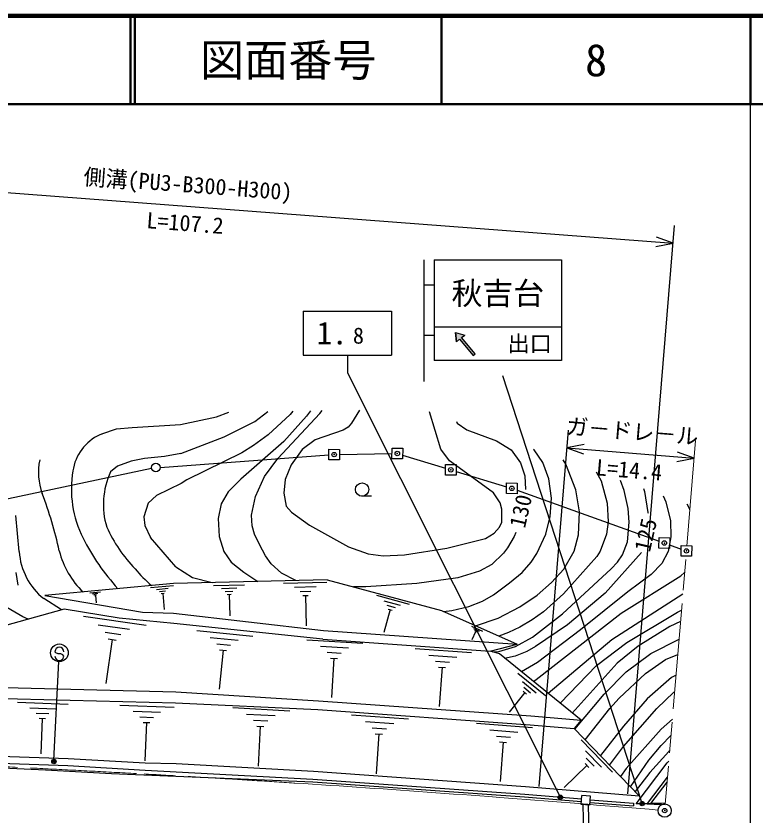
# Model space of a CAD drawing. Units: millimetres, scale not verified. Extents: x 40000 to 680000, y 20000 to 380000.
# Drawn here: x 495779 to 579500, y 289486 to 380000 of the extents above; entities that cross this region are included whole.
import ezdxf
from ezdxf.enums import TextEntityAlignment as Align

# ---------------------------------------------------------------- set-up
doc = ezdxf.new("R2010")
doc.units = ezdxf.units.MM
doc.header["$LTSCALE"] = 1000
doc.header["$PDMODE"] = 32
doc.header["$PDSIZE"] = 500
doc.linetypes.add('CHAIN', pattern=[18.5, 12, -1.5, 3.5, -1.5])
for name, color, linetype, lineweight in [('M-BGD', 7, 'Continuous', 25), ('M-BMK', 2, 'CHAIN', 13), ('M-BMK-SRVR', 3, 'Continuous', 25), ('M-STR-STRC', 7, 'Continuous', 25), ('M-TTL', 2, 'Continuous', 140), ('M-TTL-BAND', 7, 'Continuous', 25), ('M-TTL-LINE', 7, 'Continuous', 50)]:
    doc.layers.add(name, color=color, linetype=linetype, lineweight=lineweight)
doc.layers.add('M-TTL-TXT', color=7, linetype='Continuous')
doc.styles.add('@ＭＳ ゴシック', font='')
doc.styles.add('ＭＳ ゴシック', font='')
doc.styles.get('@ＭＳ ゴシック').set_extended_font_data('@MS Gothic')
doc.styles.get('ＭＳ ゴシック').set_extended_font_data('MS Gothic')

msp = doc.modelspace()

# ---------------------------------------------------------------- hatches: boundary and pattern name
at = {"layer": 'M-STR-STRC'}
msp.add_hatch(color=256, dxfattribs=at).paths.add_polyline_path([(546035, 343374), (547577, 341535), (547807, 341728), (546264, 343567), (546609, 343856), (545571, 344160), (545690, 343085)])

# ---------------------------------------------------------------- linework, layer by layer
at = {"layer": 'M-BGD'}
for p, q in [((459932, 362655), (570226, 354271)), ((565106, 291873), (570390, 356264)), ((570226, 354271), (568339, 354934)), ((568261, 353901), (570226, 354271)), ((555038, 292701), (558358, 333082)), ((560162, 331447), (558194, 331089)), ((531216, 329725), (531237, 330925)), ((531237, 330925), (532437, 330904)), ((532437, 330904), (532416, 329704)), ((532427, 330325), (538379, 330425)), ((538369, 329845), (538390, 331045)), ((538390, 331045), (539590, 331024)), ((539590, 331024), (539569, 329824)), ((558194, 331089), (572607, 329904)), ((558194, 331089), (560077, 330415)), ((572607, 329904), (570724, 330578)), ((512123, 328870), (531225, 330271)), ((532416, 329704), (531216, 329725)), ((539569, 329824), (538369, 329845)), ((539576, 330253), (544445, 328774)), ((570639, 329547), (572607, 329904)), ((511138, 328729), (491441, 324567)), ((544431, 328003), (544452, 329203)), ((544452, 329203), (545652, 329181)), ((545652, 329181), (545631, 327982)), ((545631, 327982), (544431, 328003)), ((545639, 328411), (551355, 326673)), ((551341, 325903), (551362, 327102)), ((551362, 327102), (552562, 327081)), ((552562, 327081), (552541, 325881)), ((552541, 325881), (551341, 325903)), ((552548, 326278), (568634, 320511)), ((536045, 325598), (534920, 325603)), ((496145, 319330), (495779, 323403)), ((513902, 317586), (511028, 320932)), ((568620, 319708), (568641, 320908)), ((568641, 320908), (569841, 320887)), ((569841, 320887), (569819, 319687)), ((569819, 319687), (568620, 319708)), ((569826, 320084), (571136, 319615)), ((571122, 318812), (571143, 320012)), ((571143, 320012), (572343, 319990)), ((572343, 319990), (572322, 318791)), ((572322, 318791), (571122, 318812)), ((496012, 315512), (495809, 316975)), ((531030, 316146), (543986, 312652)), ((511020, 315250), (513639, 315496)), ((511699, 315049), (513009, 315173)), ((518167, 315488), (521648, 315577)), ((519046, 315162), (520787, 315207)), ((526096, 315753), (530984, 315879)), ((527330, 315296), (529775, 315359)), ((504144, 314642), (505335, 314754)), ((504453, 314551), (505048, 314607)), ((504613, 314446), (504911, 314474)), ((504699, 314334), (504848, 314348)), ((504773, 314341), (504852, 313507)), ((512051, 314818), (512706, 314880)), ((512240, 314572), (512567, 314603)), ((512403, 314587), (512576, 312754)), ((519491, 314825), (520361, 314847)), ((519717, 314483), (520152, 314494)), ((519935, 314488), (519997, 312051)), ((527954, 314823), (529176, 314854)), ((528272, 314342), (528883, 314358)), ((528578, 314350), (528665, 310928)), ((536603, 314375), (540323, 313372)), ((500948, 312740), (498933, 314003)), ((537433, 313752), (539292, 313251)), ((537797, 313255), (538727, 313004)), ((538162, 312757), (537460, 310154)), ((537929, 312820), (538394, 312695)), ((543986, 312652), (552566, 308835)), ((503420, 312011), (510533, 310982)), ((505095, 311043), (508652, 310528)), ((547363, 310873), (548613, 310317)), ((547620, 310609), (548245, 310331)), ((505882, 310203), (507660, 309945)), ((516275, 310404), (522605, 309743)), ((517791, 309606), (520956, 309276)), ((530620, 310399), (552566, 308835)), ((547821, 310220), (547432, 309345)), ((547721, 310414), (548033, 310275)), ((547743, 310255), (547899, 310185)), ((506668, 309363), (505947, 304384)), ((506223, 309427), (507112, 309298)), ((518516, 308890), (520099, 308725)), ((528734, 309342), (535086, 308951)), ((530549, 309402), (549499, 308051)), ((549499, 308051), (552566, 308835)), ((519242, 308175), (518779, 303744)), ((518846, 308216), (519637, 308133)), ((530283, 308609), (533459, 308413)), ((531038, 307924), (532626, 307827)), ((541018, 308361), (547365, 307891)), ((550541, 307744), (549499, 308051)), ((531396, 307265), (532190, 307216)), ((531793, 307240), (531519, 302794)), ((542558, 307609), (545732, 307374)), ((543304, 306916), (544891, 306798)), ((559789, 300237), (550541, 307744)), ((543654, 306252), (544448, 306193)), ((544051, 306222), (543722, 301779)), ((552623, 305561), (555763, 303022)), ((553154, 304612), (554724, 303343)), ((553432, 303350), (551655, 301152)), ((553235, 303508), (553628, 303191)), ((553293, 303981), (554078, 303346)), ((495947, 302270), (501700, 302050)), ((497364, 301640), (500240, 301530)), ((507540, 301935), (513715, 301698)), ((520330, 301660), (526784, 301306)), ((498061, 301037), (499499, 300982)), ((509060, 301258), (512147, 301140)), ((509808, 300611), (511352, 300552)), ((521908, 300926), (525135, 300749)), ((533803, 300835), (540250, 300376)), ((498398, 300448), (499117, 300420)), ((498758, 300434), (498603, 296407)), ((510171, 299979), (510942, 299949)), ((510557, 299964), (510391, 295642)), ((522680, 300237), (524293, 300148)), ((535369, 300076), (538593, 299846)), ((547939, 299887), (554281, 299397)), ((559789, 300237), (559001, 299299)), ((523047, 299569), (523854, 299525)), ((523451, 299547), (523203, 295029)), ((536129, 299374), (537741, 299259)), ((536486, 298700), (537292, 298643)), ((549475, 299130), (552646, 298885)), ((559001, 299299), (566359, 291670)), ((536889, 298671), (536567, 294158)), ((550219, 298435), (551805, 298312)), ((559794, 298018), (563348, 294333)), ((550567, 297770), (551359, 297709)), ((550963, 297739), (550620, 293300)), ((560314, 296742), (562091, 294899)), ((560465, 295110), (557886, 292622)), ((560243, 295340), (560687, 294879)), ((560389, 295926), (561278, 295004)), ((566036, 290768), (569556, 295392)), ((567309, 290788), (569583, 293776)), ((567690, 290794), (569536, 293219)), ((559793, 290687), (559866, 291684)), ((560864, 291611), (559866, 291684)), ((560791, 290614), (560864, 291611)), ((560791, 290614), (559793, 290687)), ((560006, 290671), (560331, 277527)), ((560607, 290627), (560931, 277549)), ((560813, 290922), (565723, 290518)), ((560835, 291221), (565748, 290817)), ((565748, 290817), (565723, 290518)), ((569339, 290820), (566036, 290768))]:
    msp.add_line(p, q, dxfattribs=at)
for points in [[(505499, 332648), (507179, 333222), (508923, 333371), (514402, 333716), (518509, 334587), (519899, 335115)], [(514444, 330424), (519377, 332340), (522823, 334047), (524299, 335189)], [(527125, 335236), (526833, 334860), (524344, 332545), (522674, 331331), (521372, 330530), (515141, 327450), (514486, 327047)], [(529127, 335270), (528679, 334671), (526124, 331811), (521266, 327537), (519810, 326105), (519032, 324746), (518673, 323074), (518783, 321025), (519318, 319325), (520168, 318132), (521583, 316996), (523166, 315952)], [(527496, 316058), (525861, 316893), (524691, 317945), (524050, 318841), (523354, 320139), (522808, 321313), (522528, 322236), (522448, 323438), (522902, 325564), (523948, 327841), (525435, 329887), (530188, 334967), (530451, 335292)], [(534705, 335364), (533770, 333868), (533422, 333419), (532838, 333096), (529670, 332001), (528197, 330905), (526938, 329147), (526277, 327485), (526111, 325930), (526390, 324468), (526988, 323788), (529033, 322325), (533429, 319848), (535660, 319082), (537383, 318865), (539808, 318958), (544605, 319701), (548980, 320810), (549956, 321406), (550564, 322112), (550830, 322674), (550832, 324150), (550617, 324866), (549860, 325981), (547640, 327607)], [(547640, 327607), (544887, 329596), (543919, 330919), (542637, 335143)], [(545685, 334050), (545762, 333886), (546854, 333113), (550201, 331892), (551871, 330851), (552944, 329398), (553425, 327901), (553498, 326363)], [(514444, 330424), (512615, 330101), (510322, 329888), (508842, 329575), (507288, 328988), (506492, 328344)], [(555458, 329435), (554490, 330841), (554387, 330930)], [(547847, 310934), (550389, 311779), (552872, 313069), (554809, 314400), (556446, 315810), (557837, 317324), (559018, 319380), (559491, 321238), (559606, 323844), (559196, 326319), (558067, 329214), (557765, 329719)], [(544209, 312552), (545144, 312652), (547079, 313124), (548641, 313719), (549878, 314445), (551682, 315777), (553120, 316959), (554146, 318148), (554774, 319107), (555789, 321308), (556304, 323308), (556449, 325378), (556136, 327570), (555458, 329435)], [(561505, 328379), (562058, 327342), (562754, 324819), (562859, 322682), (562667, 321314), (561944, 319394), (561572, 318769), (557793, 314534), (555541, 312521), (554243, 311580), (552859, 310751), (551588, 310144), (550491, 309758)], [(514486, 327047), (511712, 325667), (510758, 324819), (510258, 323252), (510364, 322282), (511028, 320932)], [(549805, 307961), (550468, 308024), (552353, 308574), (554308, 309644), (557692, 312276), (563204, 317360), (563937, 318142), (564504, 318945), (565054, 320421), (565236, 322668), (565113, 324208), (564687, 326261), (564276, 327385)], [(566858, 326459), (566963, 326137), (567376, 323774), (567386, 323683)], [(569110, 325652), (569386, 324971), (569915, 322827), (569981, 321009), (569647, 319333), (568952, 317979), (567717, 316722), (565088, 314769), (559731, 310462), (554877, 306770), (553044, 305691)], [(572116, 324044), (572069, 324190), (571800, 324688)], [(552398, 321477), (552203, 321049), (551467, 319738), (551013, 319140), (549696, 317854), (548296, 317098), (545843, 316343), (541189, 315719), (535393, 315318), (534018, 315331)], [(566649, 319224), (562520, 314625), (558267, 311029), (554648, 308583), (553646, 307991), (552320, 307479), (551137, 307233)], [(513902, 317586), (515793, 316406), (518013, 315825)], [(554387, 304605), (554725, 304826), (564323, 312353), (571104, 316592), (571524, 316963)], [(531030, 316146), (513641, 315717), (499057, 314345), (510108, 312464), (513609, 312355), (530622, 310399)], [(571318, 314504), (563293, 309341), (556060, 303252)], [(530551, 309402), (513672, 311184), (507481, 311797), (501221, 312816), (476716, 305957)], [(497151, 311677), (496550, 311947), (494756, 313000)], [(557428, 302146), (561533, 306418), (564989, 309011), (570735, 312462), (571165, 312681)], [(571060, 311419), (569858, 310840), (566260, 308602), (563893, 306670), (558798, 301039)], [(559085, 299212), (562408, 303171), (564914, 305693), (567715, 307795), (570891, 309406)], [(560256, 297998), (563053, 301562), (564119, 302730), (567087, 305518), (569364, 307096), (570747, 307679)], [(476716, 305957), (493007, 303983), (513875, 303457), (530053, 302419)], [(570551, 305341), (570050, 305054), (567292, 302654), (564606, 299544), (561979, 296211)], [(459288, 299035), (469568, 304236), (476680, 304689), (492915, 302722), (513843, 302194), (529982, 301422)], [(563003, 295150), (564616, 297240), (568372, 301555), (570299, 303386), (570393, 303453)], [(530051, 302419), (554108, 300704), (559789, 300237)], [(529980, 301422), (554031, 299707), (559001, 299299)], [(570133, 300345), (568871, 299195), (564921, 294746), (564255, 293852)], [(459289, 298997), (468920, 298678), (479004, 297384), (486319, 296694), (493984, 296145), (501678, 295901), (510429, 295382), (513913, 295309), (529483, 294440)], [(565377, 292688), (567467, 295701), (568874, 297365), (569976, 298476)], [(478839, 295994), (483605, 295327), (489395, 295070), (499140, 294599), (506587, 294208), (529397, 293243)], [(478915, 296589), (486253, 295897), (493943, 295346), (501642, 295102), (510397, 294583), (529419, 293542)], [(569833, 296767), (569733, 296670), (567599, 294321), (565906, 292140)], [(529483, 294440), (553496, 292728), (566359, 291670)], [(529419, 293542), (553427, 291830), (559839, 291303)], [(529397, 293243), (553404, 291531), (559817, 291004)]]:
    msp.add_lwpolyline(points, dxfattribs=at)
for centre, radius in [((511623, 328850), 500), ((534986, 326352), 750)]:
    msp.add_circle(centre, radius, dxfattribs=at)
for centre, radius, start, end in [((507645, 327609), 5495, 115.45587, 171.08444), ((510040, 319621), 13795, 109.21743, 110.1711), ((505149, 328324), 6829, 168.24468, 200.67843), ((514455, 326438), 12405, 170.61649, 206.72725), ((514436, 324651), 8760, 155.0685, 196.90817), ((456304, 309888), 45379, 12.10404, 20.67843), ((521366, 329073), 16824, 204.47275, 224.0723), ((526605, 332623), 26039, 206.85908, 222.22708), ((503491, 319782), 7360, 183.52068, 231.73502), ((510351, 321908), 9995, 194.51221, 225.72495), ((522518, 328448), 17262, 219.91861, 228.69615), ((579717, 286812), 13299, 138.63986, 139.8213), ((458454, -2710680), 3003375, 87.88436, 87.9472)]:
    msp.add_arc(centre, radius, start, end, dxfattribs=at)
for p in [(531826, 330315), (538979, 330435), (545042, 328592), (551952, 326492), (569230, 320298), (571732, 319401)]:
    msp.add_point(p, dxfattribs=at)
at = {"layer": 'M-BMK'}
msp.add_line((572774, 331897), (569328, 290733), dxfattribs=at)
for points in [[(529378, 292975), (528380, 293041), (527382, 293105), (527274, 293112)], [(549329, 291571), (548331, 291646), (547334, 291720), (546337, 291794), (545340, 291867), (544342, 291940), (543345, 292012), (542347, 292084), (541350, 292156), (540353, 292227), (539355, 292297), (538357, 292367), (537360, 292437), (536362, 292506), (535365, 292574), (534367, 292642), (533369, 292710), (532372, 292777), (531374, 292844), (530376, 292910), (529378, 292975)], [(568518, 290048), (567522, 290131), (566525, 290213), (565528, 290296), (564532, 290377), (563535, 290459), (562538, 290540), (561542, 290620), (560545, 290700), (559548, 290780), (558551, 290859), (557554, 290938), (556557, 291016), (555560, 291094), (554563, 291172), (553566, 291249), (552569, 291325), (551572, 291401), (550575, 291477), (549329, 291571)]]:
    msp.add_lwpolyline(points, dxfattribs=at)
for start, end in [(86.82237, 87.39533), (86.30982, 86.82237)]:
    msp.add_arc((398551, -1702741), 2000000, start, end, dxfattribs=at)
at = {"layer": 'M-BMK-SRVR'}
msp.add_circle((569266, 289985), 750, dxfattribs=at)
msp.add_point((569266, 289985), dxfattribs=at)
at = {"layer": 'M-STR-STRC'}
for p, q in [((541971, 352385), (541971, 338585)), ((543171, 352385), (557571, 352385)), ((543171, 352385), (543171, 340985)), ((557571, 352385), (557571, 340985)), ((541971, 349535), (543171, 349535)), ((528324, 346579), (538324, 346579)), ((528324, 346579), (528324, 341579)), ((538324, 346579), (538324, 341579)), ((543171, 344785), (557571, 344785)), ((545690, 343085), (545571, 344160)), ((545571, 344160), (545690, 343085)), ((545571, 344160), (546609, 343856)), ((541971, 343835), (543171, 343835)), ((545690, 343085), (546035, 343374)), ((546035, 343374), (547577, 341535)), ((546264, 343567), (546609, 343856)), ((547807, 341728), (546264, 343567)), ((528324, 341579), (538324, 341579)), ((533324, 341579), (533324, 339579)), ((547577, 341535), (547807, 341728)), ((557571, 340985), (543171, 340985)), ((533324, 339579), (557381, 291634)), ((566664, 290921), (550941, 339234)), ((500298, 307872), (500198, 307990)), ((500542, 307733), (500298, 307872)), ((500079, 295702), (500646, 306863)), ((500843, 307731), (500542, 307733)), ((501088, 307619), (500843, 307731)), ((501194, 307483), (501088, 307619))]:
    msp.add_line(p, q, dxfattribs=at)
for centre, radius in [((500697, 307861), 1000), ((500072, 295552), 150), ((500072, 295552), 120), ((500072, 295552), 90), ((500072, 295552), 60), ((500072, 295552), 30), ((557448, 291500), 150), ((557448, 291500), 120), ((557448, 291500), 90), ((557448, 291500), 60), ((557448, 291500), 30), ((566711, 290778), 150), ((566711, 290778), 120), ((566711, 290778), 90), ((566711, 290778), 60), ((566711, 290778), 30)]:
    msp.add_circle(centre, radius, dxfattribs=at)
for centre, start, end in [((500698, 307986), 359.55488, 179.55488), ((500694, 307486), 179.55488, 359.55488)]:
    msp.add_arc(centre, 500, start, end, dxfattribs=at)
for p in [(500072, 295552), (557448, 291500), (566711, 290778)]:
    msp.add_point(p, dxfattribs=at)
at = {"layer": 'M-TTL'}
msp.add_line((680000, 380000), (40000, 380000), dxfattribs=at)
at = {"layer": 'M-TTL-BAND'}
msp.add_line((579000, 20000), (579000, 370000), dxfattribs=at)
at = {"layer": 'M-TTL-LINE'}
for p, q in [((508747, 380000), (508747, 370000)), ((509247, 380000), (509247, 370000)), ((543997, 380000), (543997, 370000)), ((579000, 380000), (579000, 370000)), ((40000, 370000), (680000, 370000))]:
    msp.add_line(p, q, dxfattribs=at)

# ---------------------------------------------------------------- texts
at = {"layer": 'M-BGD', "style": 'ＭＳ ゴシック'}
for s, rotation, p in [('側溝(PU3-B300-H300)', 355.653, (515155, 359460)), ('ガ－ドレ－ル', 355.3, (565482, 331493))]:
    msp.add_text(s, height=1833, rotation=rotation, dxfattribs=at).set_placement(p, align=Align.BOTTOM_CENTER)
at = {"layer": 'M-BGD', "style": '@ＭＳ ゴシック'}
for s, rotation, p in [('L=107.2', 355.653, (515003, 357466)), ('L=14.4', 355.3, (565319, 329500))]:
    msp.add_text(s, height=1833, rotation=rotation, dxfattribs=at).set_placement(p, align=Align.TOP_CENTER)
at = {"layer": 'M-BGD', "style": 'ＭＳ ゴシック'}
for s, p in [('130', (553964, 321769)), ('125', (568121, 319065))]:
    msp.add_text(s, height=1833, rotation=77.059, dxfattribs=at).set_placement(p, align=Align.BOTTOM_LEFT)
at = {"layer": 'M-STR-STRC', "style": 'ＭＳ ゴシック'}
for s, height, p in [('秋吉台', 2566, (550371, 348585)), ('出口', 1833, (553971, 342885))]:
    msp.add_text(s, height=height, dxfattribs=at).set_placement(p, align=Align.MIDDLE_CENTER)
msp.add_text('1.', height=2566, dxfattribs=at).set_placement((533324, 344079), align=Align.MIDDLE_RIGHT)
msp.add_text('8', height=1833, dxfattribs=at).set_placement((534574, 342329), align=Align.BOTTOM_CENTER)
at = {"layer": 'M-TTL-TXT', "style": 'ＭＳ ゴシック'}
for s, p in [('図面番号', (526622, 375000)), ('8', (561497, 375000))]:
    msp.add_text(s, height=3666, dxfattribs=at).set_placement(p, align=Align.MIDDLE_CENTER)

doc.saveas('drawing.dxf')
